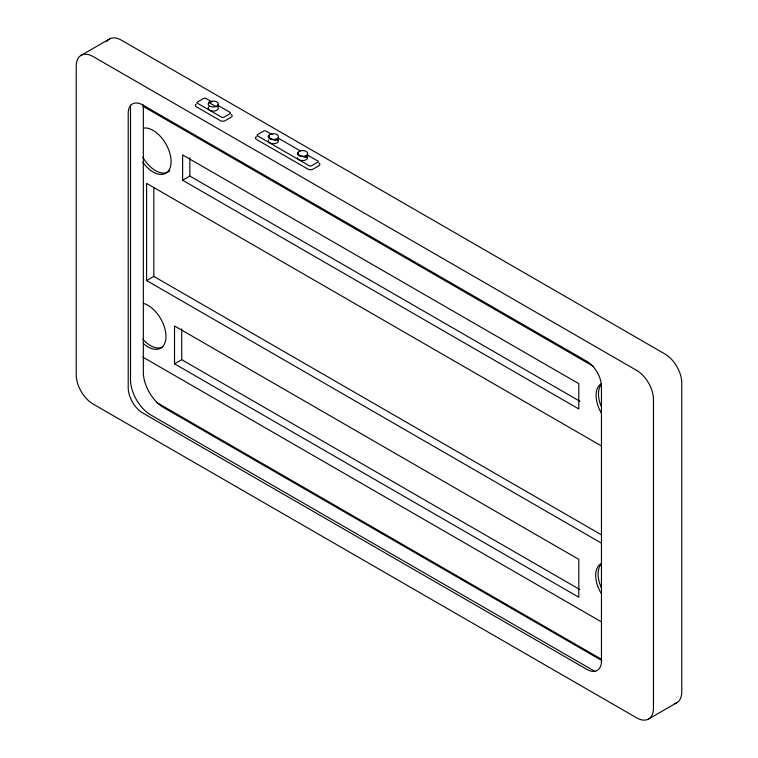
<?xml version="1.0" encoding="UTF-8"?>
<svg xmlns="http://www.w3.org/2000/svg" width="758" height="758" viewBox="0 0 758 758"><rect width="100%" height="100%" fill="white"/><g stroke="black" fill="none" stroke-linecap="round" stroke-linejoin="round"><path stroke-width="1.14" d="M277.816 138.496L278.423 139.301L277.845 140.003A6.178 1.724 18.1 0 1 275.865 140.097C273.477 139.879 268.152 138.155 268.607 136.203M307.322 155.646L307.056 156.868A6.178 1.724 18.1 0 1 305.076 156.963C303.247 156.963 295.336 154.12 298.131 152.955M268.266 136.762L268.777 136.127M297.477 153.628L297.989 152.993M81.144 55.334L109.474 38.971M182.631 180.233L578.799 408.96L578.799 383.662L182.631 154.935L182.631 180.233L189.832 176.074L579.861 401.257M601.625 446.074L146.616 183.379L146.616 280.555L153.817 276.395L601.653 534.949M174.52 363.84L578.799 597.247L578.799 559.366L174.52 325.959L174.52 363.84L181.721 359.68L579.861 589.544M648.526 719.029L676.856 702.666M217.963 105.144L218.2 106.196L215.907 106.537L208.914 102.501L210.629 102.434M273.088 139.548L277.532 140.078L278.413 139.576L278.025 138.695M302.3 156.413L306.744 156.944L307.625 156.442L307.236 155.561M272.113 134.602L266.039 131.096A1.696 0.976 0 0 0 263.642 131.096L257.644 134.564A1.696 0.976 0 0 0 257.644 135.947L309.264 165.756A1.696 0.976 0 0 0 311.661 165.756L317.668 162.288A1.696 0.976 0 0 0 317.668 160.895L307.54 155.058M278.186 138.108L300.462 150.965M211.965 101.932L205.968 98.474A1.696 0.976 0 0 0 203.561 98.474L197.563 101.932A1.696 0.976 0 0 0 197.563 103.325L221.573 117.187A1.696 0.976 0 0 0 223.97 117.187L229.977 113.719A1.696 0.976 0 0 0 229.977 112.336L217.972 105.4M142.75 106.148L593.495 366.389M146.616 280.555L601.625 543.249M142.75 357.056L601.691 622.024M156.233 402.223L601.378 659.233M601.795 660.531L163.747 407.624A28.861 16.667 60 0 1 143.338 372.282L143.338 104.907M595.087 671.493L150.908 415.043A28.861 16.667 60 0 1 130.499 379.692L130.499 105.22M217.916 105.087L218.351 105.949L217.717 106.442A6.178 1.724 18.1 0 1 215.907 106.537M189.832 157.673L189.832 176.074M181.721 328.906L181.721 359.68M153.817 187.416L153.817 276.395M600.971 593.107A25.469 14.705 60 0 1 600.971 563.696M601.35 587.772A25.469 14.705 60 0 1 600.507 564.966M144.105 127.998A25.469 14.705 60 0 1 167.234 146.465A25.469 14.705 60 0 1 166.201 173.042A25.469 14.705 60 0 1 142.779 162.278M169.792 170.73A25.469 14.705 60 0 1 142.769 157.171M601.369 413.119A25.469 14.705 60 0 1 601.369 383.719M600.905 405.776A25.469 14.705 60 0 1 600.905 384.988M143.319 303.342A25.469 14.705 60 0 1 165.983 336.514A25.469 14.705 60 0 1 143.319 343.507M162.259 347.221A25.469 14.705 60 0 1 142.769 339.177M256.441 136.639A3.392 1.961 0 0 0 256.441 139.415L308.061 169.214A3.392 1.961 0 0 0 312.864 169.214L318.862 165.756A3.392 1.961 0 0 0 318.862 162.979M231.171 114.411A3.392 1.961 0 0 1 231.171 117.187L225.173 120.645A3.392 1.961 0 0 1 220.37 120.645L196.36 106.783A3.392 1.961 0 0 1 196.36 104.017M106.802 41.453A23.773 13.72 60 0 1 121.356 40.155L664.974 354.005A23.773 13.72 60 0 1 681.783 383.122L681.783 691.789A23.773 13.72 60 0 1 674.307 703.614M307.483 156.878A5.098 2.937 0 0 1 303.228 160.554A5.098 2.937 0 0 1 297.468 157.636M277.883 139.434A5.098 2.937 0 0 1 273.752 143.707A5.098 2.937 0 0 1 268.503 139.87M217.83 106.878A5.098 2.937 0 0 1 212.941 111.113A5.098 2.937 0 0 1 209.028 106.546M208.914 102.501A6.178 1.724 18.1 0 1 210.231 102.406M268.919 136.089A6.178 1.724 18.1 0 1 269.317 136.014M636.644 370.368L93.026 56.509A23.773 13.72 60 0 0 76.217 66.211L76.217 374.878A23.773 13.72 60 0 0 93.026 403.995L636.644 717.845A23.773 13.72 60 0 0 653.453 708.143L653.453 399.475A23.773 13.72 60 0 0 636.644 370.368M586.929 361.395L142.741 104.945A20.542 11.863 60 0 0 128.216 113.33L128.216 387.802A20.542 11.863 60 0 0 142.741 412.968L586.929 669.409A20.542 11.863 60 0 0 601.454 661.023L601.454 386.552A20.542 11.863 60 0 0 586.929 361.395M270.729 139.14A5.098 2.937 0 0 0 278.442 136.667A5.098 2.937 0 0 0 270.881 134.043A5.098 2.937 0 0 0 270.729 139.14M299.941 156.006A5.098 2.937 0 0 0 307.653 153.533A5.098 2.937 0 0 0 300.092 150.908A5.098 2.937 0 0 0 299.941 156.006M210.345 106.433A5.098 2.937 0 0 0 218.342 104.272A5.098 2.937 0 0 0 211.112 101.354A5.098 2.937 0 0 0 210.345 106.433"/></g></svg>
